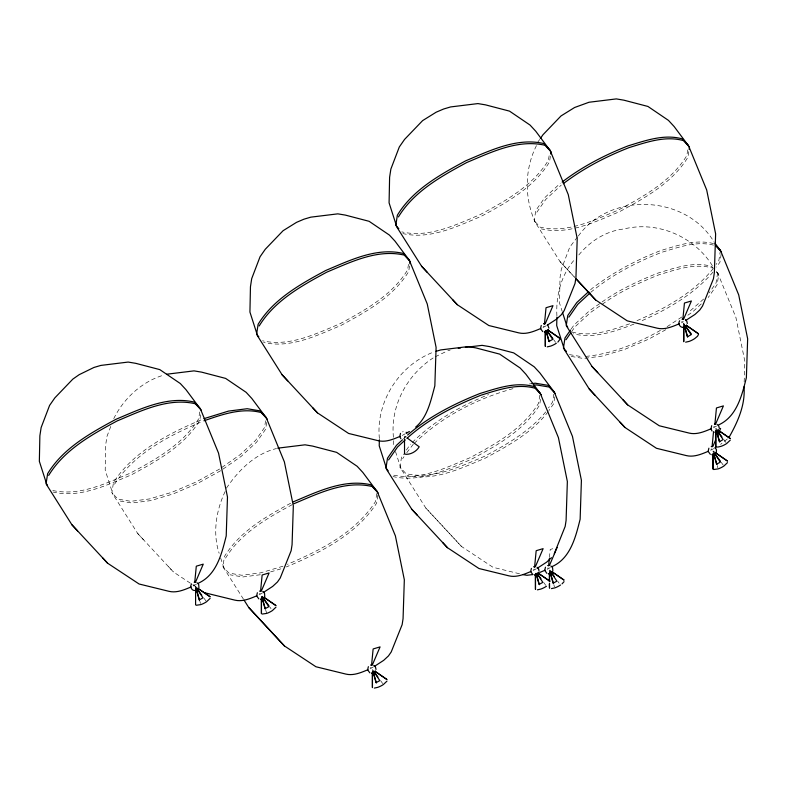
<?xml version="1.0" encoding="UTF-8"?>
<svg xmlns="http://www.w3.org/2000/svg" width="787" height="787" viewBox="0 0 787 787"><rect width="100%" height="100%" fill="white"/><g stroke="black" fill="none" stroke-linecap="round" stroke-linejoin="round"><path stroke-width="0.59" stroke-dasharray="3.94 2.95" d="M683.755 327.205L683.765 323.605L685.811 326.408M404.528 438.467L404.557 436.185L406.308 437.395M379.373 438.526C375.625 401.714 399.403 364.893 433.804 351.986M393.274 444.606L393.402 438.526M393.421 437.306C390.254 405.817 406.958 375.005 433.125 357.957M556.911 315.862C555.74 295.489 561.426 273.699 575.513 258.559M744.168 381.97L744.836 361.292L735.894 317.397L717.616 272.833L716.121 271.21M549.434 557.521L550.211 549.483L554.855 548.106M143.431 539.715L137.735 533.547L111.911 492.672L113.476 482.5C133.78 450.961 169.294 433.283 202.869 419.107M114.538 484.221L114.548 484.192C134.626 452.978 169.667 435.329 202.889 421.252M199.741 411.945L198.698 418.723C183.155 444.271 155.905 459.342 130.317 473.144C105.901 483.356 79.133 496.676 52.05 490.34M200.636 414.769L199.77 420.415C184.227 445.973 156.977 461.034 131.39 474.846C106.973 485.048 80.205 498.378 53.123 492.042M243.517 599.251L222.908 566.62L224.472 556.448C239.563 531.628 265.809 516.626 290.718 503.198M225.535 558.16L225.535 558.14C240.861 532.956 267.61 517.915 292.853 504.31M265.593 420.75L264.55 427.528L255.588 440.386L240.114 454.679L221.59 467.635M266.665 422.452L265.622 429.23L256.66 442.087L241.186 456.371L221.688 470.016M408.473 264.314L407.607 269.911C392.231 295.184 365.257 310.098 339.945 323.762C315.784 333.865 289.301 347.047 262.494 340.771M409.535 265.996L408.669 271.584C393.293 296.866 366.319 311.77 341.007 325.434C316.846 335.537 290.354 348.72 263.556 342.453M376.757 493.567L375.547 501.476C355.498 532.642 320.535 550.28 287.383 564.338M377.829 495.269L376.609 503.168C356.098 535.022 320.152 552.71 286.252 566.974M519.518 573.782L493.016 567.299L461.497 546.473L425.816 508.038L399.983 467.153L401.547 456.981L403.613 454.02M402.619 458.703L403.997 456.696M574.894 277.614L560.039 261.589L534.216 220.704L535.77 210.532L544.732 197.675L560.206 183.391M536.842 212.254L545.804 199.377L561.279 185.083M549.129 155.728L548.431 160.243C532.888 185.801 505.638 200.862 480.05 214.674C455.634 224.885 428.866 238.205 401.783 231.87M550.379 156.298L549.503 161.945C533.96 187.493 506.71 202.564 481.123 216.366C456.706 226.577 429.938 239.897 402.855 233.562M539.793 395.32L538.574 403.229C523.03 428.777 495.78 443.848 470.193 457.65C446.121 467.665 419.815 480.896 393.097 475.043M540.521 399.275L539.646 404.931C524.103 430.479 496.853 445.54 471.265 459.352C446.849 469.564 420.081 482.884 392.998 476.548M553.841 394.1L552.622 402.009L548.49 407.951M554.737 396.933L553.694 403.711L548.873 410.627M687.72 149.914L686.844 155.57C671.301 181.118 644.051 196.179 618.464 209.991C594.047 220.203 567.279 233.523 540.197 227.187L534.216 220.704M688.792 151.616L687.917 157.262C672.373 182.81 645.124 197.881 619.536 211.683C595.12 221.895 568.352 235.215 541.269 228.879M720.43 250.315L718.865 260.487L716.111 264.442M717.616 272.833L716.062 282.995L709.166 292.892M721.148 254.27L719.938 262.179L716.495 267.127M716.406 271.466L718.688 274.525L717.124 284.697L708.172 297.555M110.78 426.406L106.993 436.352L105.724 444.576L105.202 470.124L112.984 494.364M113.741 418.664C123.687 398.409 142.358 381.134 164.404 374.907M225.151 491.501C216.159 510.369 212.46 533.252 219.16 553.31M536.459 145.595C524.388 169.421 524.378 198.176 535.278 222.396M226.42 488.186C238.481 470.321 254.958 453.745 276.562 448.511M537.728 142.28L539.695 139.447M406.367 450.056L410.509 444.124M406.751 452.741L413.293 444.232M571.185 329.064L573.939 325.11L589.414 310.826L601.111 302.641M571.569 331.75L575.012 326.802L590.486 312.518L601.209 305.012M545.735 411.906C529.415 431.581 506.543 444.547 484.241 456.44C459.824 466.642 433.057 479.972 405.974 473.636L399.983 467.153M548.185 411.621C532.219 432.653 508.136 445.757 485.313 458.132C460.897 468.344 434.129 481.664 407.036 475.328M713.356 268.397C693.436 293.295 664.041 309.114 635.099 321.47M713.052 272.066C693.524 294.643 666.658 310.048 639.467 321.765M577.491 236.946L569.739 247.197L561.308 269.302L560.039 277.536L559.518 303.084L562.115 311.16M578.317 236.041C610.309 191.29 686.195 194.733 714.143 242.15M578.819 254.968C589.975 241.215 606.206 230.886 623.993 228.958C658.266 220.468 695.787 237.231 713.504 267.58M403.337 438.989L406.781 435.821M412.221 442.54C433.676 421.075 460.602 405.807 488.609 394.592M414.159 443.435C441.537 416.903 476.588 398.724 513.183 388.601M590.506 289.891L592.227 288.308C612.955 272.489 636.034 260.054 660.352 250.709C677.715 245.436 696.229 238.727 714.448 243.832M590.712 292.38C611.666 274.988 636.152 262.337 661.424 252.411C678.414 247.364 696.505 240.507 714.34 245.337M703.657 299.03L688.704 312.193M701.296 303.9L692.698 311.839L687.818 315.253M727.375 438.93L720.567 444.399M602.094 301.952C619.054 289.734 638.247 281.057 657.538 273.227C674.912 267.954 693.426 261.235 711.635 266.35L713.13 267.974M602.183 304.333C619.408 291.79 638.936 282.887 658.611 274.929C675.974 269.646 694.498 262.937 712.707 268.042M681.876 316.964L666.884 326.821M219.642 469.003L196.17 481.959L171.989 492.268L149.481 498.938L130.839 501.309L117.893 499.145L111.911 492.672M220.714 470.695L197.232 483.651L173.061 493.97L150.553 500.64L131.911 503.011L118.965 500.847M435.191 356.806L446.78 351.218M542.981 327.549L546.089 325.838M402.216 435.457L405.285 433.755M193.248 586.03L196.357 584.308M660.48 330.353C637.116 343.466 611.607 354.229 584.682 356.481M665.822 329.694L648.744 339.118L624.573 349.438L602.065 356.108L583.423 358.478L570.477 356.314M681.394 322.877L683.46 321.726M259.09 594.834L262.199 593.123M713.406 427.784L716.514 426.072M710.602 450.302L713.711 448.59M533.124 570.536L536.232 568.824M547.162 569.316L550.27 567.604M370.087 668.783L373.195 667.071M682.496 321.47L681.67 321.794M194.35 584.623L193.523 584.957M533.497 569.424L534.225 569.129M629.6 323.821C611.41 330.176 591.568 337.259 572.208 332.104M633.968 324.106C614.903 331.455 593.811 339.01 573.28 333.796M543.256 326.477L544.083 326.152M259.366 593.762L260.202 593.437M713.681 426.711L714.517 426.387M710.877 449.229L711.704 448.905M547.447 568.244L548.273 567.919M370.362 667.71L371.189 667.376M447.842 350.766L450.164 350.077M282.986 566.217L260.477 572.887L241.835 575.258L228.889 573.093L222.908 566.62M270.551 571.913L281.805 568.578M402.403 431.896L403.288 431.67M529.435 383.948L531.766 383.643M260.379 574.736L242.908 576.95L229.961 574.795M569.404 354.622L582.35 356.777M137.735 533.547L173.425 571.992L191.723 584.082M192.746 584.751L196.809 587.436M718.433 430.351L715.777 428.522L717.164 430.607M714.35 453.125L712.973 451.04L715.629 452.869M712.973 451.04L715.491 452.8M552.061 571.815L549.533 570.054L550.92 572.139M198.137 588.528L195.609 586.758L197.665 589.561M560.039 261.589L574.205 276.837M425.816 508.038L461.497 546.473M716.445 272.095L718.688 274.525M168.585 566.748L173.425 571.992M723.991 439.756L726.047 442.569M721.187 462.274L723.233 465.087M553.556 339.522L555.612 342.335M557.747 581.288L559.114 583.167M543.699 582.508L545.755 585.321M380.672 680.755L382.718 683.569M269.675 606.807L271.043 608.676M203.823 598.002L206.568 601.75M685.143 325.69L683.765 323.605L684.779 327.058M372.458 669.511L373.835 671.596M395.497 451.531L401.055 468.845M220.635 557.924L223.98 568.312M717.232 465.56L717.882 467.763M553.792 584.574L554.442 586.787M265.721 610.082L266.695 613.407M199.868 601.278L200.518 603.491"/><path stroke-width="1.18" d="M261.461 599.173L261.441 613.673L261.412 599.035M372.448 673.121L372.428 687.622L372.408 672.983M545.342 331.888L545.322 346.388L545.293 331.75M549.523 583.324L549.513 588.155L549.336 584.003M549.523 580.904L549.533 573.654M683.755 327.205L683.736 341.715L683.706 327.067M712.963 454.64L712.943 469.141L712.924 454.502M404.508 439.608L404.538 454.099C409.889 455.25 416.608 451.522 419.196 446.79L407.184 437.995M535.435 574.736L535.465 589.374L535.485 574.874L534.58 574.982L535.75 574.894M549.365 581.672L549.483 573.516M715.727 431.984L715.757 446.632L715.777 432.122L714.862 432.23L715.875 432.181M379.354 439.746L379.226 445.826L387.007 470.065L411.768 509.248L417.454 515.416M556.881 317.082L556.704 325.592L564.495 349.831L589.247 389.014L594.933 395.182M744.01 386.83C745.486 404.951 737.635 422.157 728.969 437.464M194.743 582.272L196.297 566.187L203.253 564.131L195.491 582.223M260.586 591.076L262.14 575.002L269.095 572.936L261.343 591.027M371.582 665.025L373.136 648.95L380.091 646.884L372.33 664.976M544.476 323.791L546.03 307.717L552.986 305.651L545.224 323.742M534.619 566.778L536.173 550.703L543.128 548.637L535.367 566.729M548.657 565.558L549.326 558.672M682.89 319.119L684.444 303.034L691.399 300.978L683.637 319.069M712.097 446.544L713.543 431.61M714.901 424.036L716.455 407.951L723.41 405.885L715.658 423.986M48.696 475.407L48.696 475.387C64.239 449.839 91.499 434.768 117.076 420.966C141.493 410.755 168.261 397.435 195.353 403.77L201.334 410.253M259.179 325.995L259.179 325.975C274.565 300.693 301.529 285.789 326.851 272.125C351.012 262.022 377.494 248.84 404.292 255.106L410.214 261.52L409.87 263.763M398.429 216.937L398.429 216.917C413.972 191.359 441.232 176.298 466.819 162.486C491.236 152.285 518.003 138.955 545.086 145.29L551.067 151.773L550.723 154.036M388.571 459.913L397.533 447.036L405.266 439.894M568.863 317.171L577.815 304.294L589.856 293.177M566.05 339.689L570.88 332.744M689.137 149.353L689.481 147.09L683.5 140.617C665.281 135.502 646.766 142.221 629.403 147.494C605.872 156.623 583.344 168.388 563.226 183.725M198.944 587.682L198.649 584.328L196.907 582.655M264.796 596.487L264.491 593.142L262.76 591.46M552.868 570.978L552.563 567.624L550.831 565.942M716.308 451.964L716.465 449.918L715.403 447.754M560.137 339L557.875 342.099M698.551 334.318L697.498 336.265L694.714 338.587A8.352 2.656 -27.3 0 1 688.999 341.44L685.644 342.178M554.255 553.723L565.174 526.414L566.089 520.443L567.358 481.526L558.416 437.631L540.374 393.638L525.883 374.209L520.187 368.041L499.656 354.111L475.653 347.844L468.049 346.575L440.759 349.92L436.116 351.297M549.415 565.509L557.166 547.418M712.845 446.495L715.59 440.11M717.41 435.86L720.607 428.403M191.526 583.905C189.805 586.187 191.143 589.797 193.907 590.466M257.369 592.719L256.641 595.897L258.844 598.887M400.514 433.362L399.786 436.51L400.849 438.654M541.259 325.434L540.531 328.612L542.725 331.602M368.365 666.658L367.637 669.845L369.841 672.836M531.402 568.411L530.674 571.598L532.868 574.589M679.673 320.752C677.951 323.024 679.289 326.644 682.054 327.313M545.45 567.201L544.722 570.378L546.916 573.369M711.694 425.669L710.966 428.846L712.028 431.02M708.88 448.187L708.152 451.364L710.356 454.355M540.354 138.502L542.991 134.725L561.023 115.935L574.599 107.504L589.03 102.251L616.319 98.906L623.924 100.185L647.937 106.452L668.458 120.381L674.154 126.55L688.645 145.979L706.687 189.972L715.629 233.857L714.36 272.774L713.445 278.755L702.525 306.054L699.751 310.029L694.97 314.446L685.536 320.584M570.496 330.058L564.987 337.967L563.423 348.139L566.414 351.376M210.129 598.366L206.568 601.75A8.352 2.656 -27.3 0 1 200.842 604.603L196.317 605.252M275.971 607.171L272.41 610.555A8.352 2.656 -27.3 0 1 266.695 613.407L262.169 614.057M386.968 681.119L383.407 684.503A8.352 2.656 -27.3 0 1 377.691 687.356L374.337 688.094M564.053 581.652L562.056 583.865M730.287 440.13L726.726 443.504A8.352 2.656 -27.3 0 1 721.01 446.357L717.665 447.095M727.483 462.638L723.922 466.022A8.352 2.656 -27.3 0 1 718.206 468.875L713.681 469.524M197.36 589.797L196.337 590.339M717.528 431.551L716.495 432.093M415.654 427.115C427.607 417.179 430.932 400.121 434.837 385.886L436.096 347.382L427.243 303.949L409.388 260.418L395.044 241.186L389.417 235.087L369.103 221.304L345.345 215.097L337.82 213.848L310.816 217.153L303.93 219.199L296.542 222.347L283.104 230.689L265.258 249.282L260.054 256.759L251.702 278.637L250.453 286.773L249.932 312.055L257.634 336.039L282.13 374.819L287.767 380.918M402.482 439.785L396.461 445.344L387.499 458.201L385.935 468.373L388.188 470.803M407.636 435.024C428.758 416.618 454.158 403.761 480.06 393.461C497.423 388.188 515.947 381.469 534.157 386.584L540.138 393.067M406.987 438.31C428.325 418.95 454.561 405.787 481.132 395.153C498.496 389.88 517.01 383.161 535.229 388.276L541.21 394.759M588.784 291.485L576.753 302.592L567.791 315.449L566.227 325.621L567.722 327.244M551.48 557.688L546.699 562.105L537.265 568.253M562.154 182.023C582.272 166.696 604.8 154.921 628.331 145.792C645.704 140.519 664.218 133.81 682.427 138.915L688.409 145.398M547.122 325.267L556.557 319.128L561.338 314.711L564.112 310.737L575.031 283.438L575.946 277.457L577.215 238.54L568.273 194.645L550.231 150.661L535.74 131.222L530.044 125.064L509.523 111.134L485.51 104.858L477.906 103.589L450.617 106.934L443.661 108.999L436.185 112.187L422.609 120.618L404.577 139.397L399.314 146.962L390.873 169.067L389.604 177.291L389.083 202.849L396.864 227.079L421.625 266.272L427.311 272.43M406.318 433.194L409.388 431.492M198.422 583.167C216.71 574.894 221.757 553.586 226.213 535.937L227.482 497.02L218.54 453.125L200.498 409.132L186.007 389.703L180.312 383.535L159.781 369.605L135.777 363.338L128.163 362.069L100.884 365.414L93.919 367.47L79.202 374.661L72.866 379.088L54.844 397.878L49.581 405.433L41.14 427.548L39.871 435.772L39.35 461.32L47.131 485.559L71.892 524.742L77.579 530.91M263.242 592.552L272.676 586.404L277.457 581.986L280.221 578.022L291.141 550.713L292.066 544.742L293.335 505.825L284.392 461.93L266.35 417.936L251.85 398.507L246.164 392.339L225.633 378.409L201.629 372.143L194.015 370.874L166.726 374.219M718.59 424.931C736.878 416.657 741.925 395.34 746.381 377.691L747.65 338.774L738.708 294.889L720.666 250.896L714.871 243.124M714.744 448.019L716.819 446.868M552.346 566.463C570.634 558.19 575.681 536.872 580.137 519.223L581.406 480.306L572.464 436.411L554.422 392.418L539.921 372.989L534.235 366.831L513.704 352.891L489.701 346.624L482.087 345.355L465.343 347.392M374.228 666.5L383.672 660.352L388.453 655.935L391.218 651.961L402.137 624.662L403.062 618.69L404.331 579.773L395.389 535.878L377.347 491.885L362.846 472.456L357.15 466.288L336.629 452.358L312.616 446.091L305.012 444.822L277.722 448.167M684.867 327.048L685.625 326.526A2.115 0.669 -27.3 0 1 684.178 327.254L684.867 327.048L687.7 337.013M262.563 599.005L263.33 598.494A2.115 0.669 -27.3 0 1 262.376 599.015M203.931 418.664L228.545 411.089L247.187 408.719L260.123 410.883L266.114 417.366M203.941 420.809C222.101 414.493 241.884 407.42 261.195 412.575L267.187 419.058M540.846 328.464C533.97 331.366 526.355 334.672 518.79 332.871L488.835 325.533L457.306 304.707L421.625 266.272M400.101 436.362C393.303 439.225 385.768 442.501 378.281 440.71L348.631 433.46L317.446 412.85L282.13 374.819M679.26 323.782C672.383 326.684 664.769 329.989 657.204 328.189L627.249 320.85L595.72 300.024L576.556 279.405M292.853 502.027C317.269 491.816 344.037 478.496 371.12 484.831L377.111 491.314M293.925 503.719C318.342 493.508 345.109 480.188 372.192 486.523L378.173 493.006M191.113 586.935C184.237 589.837 176.622 593.152 169.057 591.342L139.092 584.003L107.573 563.187L71.892 524.742M256.955 595.749C250.089 598.651 242.475 601.957 234.91 600.147L204.945 592.818M711.271 428.699C704.404 431.601 696.79 434.906 689.225 433.106L659.26 425.767L627.741 404.941L592.05 366.506L567.299 327.313L562.479 312.311M708.467 451.217C701.601 454.119 693.977 457.424 686.412 455.614L656.456 448.285L624.927 427.459L589.247 389.014M530.989 571.451C524.112 574.353 516.498 577.658 508.933 575.848L478.968 568.519L447.449 547.693L411.768 509.248M539.695 572.503L545.027 570.231M367.952 669.698C361.085 672.6 353.461 675.905 345.896 674.095L315.941 666.756L284.422 645.94L248.731 607.495L244.167 600.284M550.261 573.625L551.402 572.975A2.115 0.669 -27.3 0 1 550.447 573.497M195.707 590.417L194.704 590.476L195.609 590.358L195.609 587.958L195.589 604.869M547.231 346.86L550.585 346.123A8.352 2.656 -27.3 0 0 556.301 343.27M537.373 589.847L540.718 589.109A8.352 2.656 -27.3 0 0 546.444 586.256M551.421 588.627L554.766 587.889A8.352 2.656 -27.3 0 0 560.492 585.036M458.26 348.257L460.562 347.972M531.766 383.643L535.258 383.2L548.205 385.364L554.186 391.847M533.999 385.197L536.331 384.902L549.277 387.056L555.258 393.539M532.74 574.569L526.975 575.297L522.981 574.628M682.477 319.04L683.175 319.158L682.024 319.178M544.063 323.723L544.761 323.841L543.61 323.851M711.684 446.475L712.383 446.593L711.232 446.603M548.254 565.489L548.952 565.607L547.801 565.617M534.206 566.709L534.904 566.827L533.753 566.837M260.182 591.007L260.871 591.126L259.72 591.135M371.169 664.956L371.867 665.074L370.716 665.084M717.075 424.409L718.806 426.092L719.338 428.433M373.756 665.409L375.488 667.081L376.009 669.432M686.412 325.434L698.325 333.668L686.284 325.365M718.433 430.351L730.336 438.585L718.305 430.282M547.998 330.117L559.911 338.341L547.87 330.048M715.629 452.869L727.532 461.093L715.491 452.8M552.189 571.883L564.092 580.108L552.061 571.815M538.141 573.103L550.054 581.327L538.013 573.034M375.114 671.35L387.017 679.574L374.976 671.281M264.117 597.402L276.021 605.626L263.989 597.333M198.265 588.597L210.178 596.821L198.137 588.528M685.379 319.66L686.795 321.175L687.317 323.516M406.151 432.279L406.958 432.929M537.108 567.329L538.642 569.168M575.877 278.637L595.72 300.024M248.731 607.495L284.422 645.94M715.196 244.649L720.43 250.315M715.511 245.534L721.502 252.007M549.995 150.081L544.014 143.598C516.931 137.263 490.163 150.583 465.747 160.794C440.159 174.606 412.9 189.667 397.356 215.215L395.802 225.387L398.793 228.624M622.901 399.698L627.741 404.941M592.05 366.506L597.746 372.664M620.087 422.216L624.927 427.459M452.466 299.463L457.306 304.707M409.161 259.848L403.239 253.434C376.432 247.157 349.949 260.349 325.788 270.453C300.477 284.107 273.502 299.021 258.126 324.303L256.572 334.357L258.795 336.767M442.609 542.45L447.449 547.693M312.655 407.666L317.446 412.85M200.262 408.551L194.281 402.078C167.198 395.733 140.43 409.063 116.014 419.274C90.426 433.076 63.167 448.147 47.623 473.695L46.059 483.857L47.554 485.481M102.733 557.934L107.573 563.187M685.811 326.408L691.291 333.904M717.833 431.325L721.935 436.942M715.019 453.843L720.499 461.339M547.398 331.091L552.877 338.587M551.589 572.857L554.323 576.605M537.541 574.077L540.964 578.76M374.504 672.314L377.927 677.007M262.14 596.507L268.987 605.872M197.665 589.561L201.767 595.188M547.772 325.001L548.903 328.199M685.143 325.69L691.124 334.701L687.346 336.787L684.454 326.133M717.164 430.607L723.135 439.618L719.367 441.704L716.465 431.05M714.35 453.125L720.331 462.136L716.554 464.212L713.661 453.568M546.729 330.373L552.71 339.384L548.933 341.469L546.04 330.815M550.92 572.139L556.901 581.15L553.123 583.226L550.221 572.582M536.872 573.349L542.853 582.37L539.075 584.446L536.183 573.802M373.835 671.596L379.816 680.617L376.038 682.693L373.146 672.049M262.848 597.648L268.82 606.669L265.052 608.745L262.15 598.1M196.996 588.843L202.977 597.854L199.2 599.94L196.307 589.296M538.524 568.844L539.046 571.185M716.111 429.672L719.712 441.93M713.986 454.493L716.908 464.448M546.365 331.74L549.287 341.696M549.877 571.205L553.468 583.462M536.498 574.717L539.42 584.682M372.792 670.662L376.393 682.929M261.796 596.713L265.396 608.981M195.953 587.909L199.544 600.176M717.183 431.729A2.115 0.669 -27.3 0 1 716.691 431.974M197.016 589.965A2.115 0.669 -27.3 0 1 196.524 590.211M198.393 588.44L197.714 589.374L198.393 588.44M264.245 597.244L263.566 598.179L264.245 597.244M548.126 329.96L547.447 330.894L548.126 329.96M375.232 671.193L374.563 672.128L375.232 671.193M686.539 325.277L685.861 326.212L686.539 325.277M538.269 572.946L537.59 573.88L538.269 572.946M552.317 571.726L551.638 572.661L552.317 571.726M718.561 430.194L717.882 431.128L718.561 430.194M715.747 452.712L715.068 453.646L715.747 452.712M547.211 331.209L545.765 331.927A2.115 0.669 -27.3 0 0 547.211 331.209M374.317 672.442L373.304 673.062A2.115 0.669 -27.3 0 0 374.317 672.442M537.354 574.195L536.341 574.815A2.115 0.669 -27.3 0 0 537.354 574.195M714.832 453.961L713.386 454.679A2.115 0.669 -27.3 0 0 714.832 453.961M545.814 330.471L545.352 330.747L546.473 330.943L545.814 330.471M196.071 588.942L195.619 589.227L196.74 589.424L196.071 588.942M684.228 325.788L683.765 326.074L684.887 326.261L684.228 325.788M261.923 597.756L261.461 598.031L262.592 598.228L261.923 597.756M716.239 430.705L715.777 430.991L716.908 431.178L716.239 430.705M713.435 453.223L712.973 453.499L714.094 453.696L713.435 453.223M372.92 671.704L372.458 671.98L373.589 672.177L372.92 671.704M535.957 573.457L535.494 573.733L536.616 573.93L535.957 573.457M549.995 572.238L549.533 572.513L550.664 572.71L549.995 572.238M714.498 423.957L715.196 424.075L714.498 423.957M194.33 582.203L195.028 582.321L194.33 582.203M545.607 331.917L544.437 331.996L545.607 331.917M684.021 327.235L682.85 327.313L684.021 327.235M713.229 454.66L712.058 454.748L713.229 454.66M261.717 599.192L260.546 599.281L261.717 599.192M549.788 573.674L548.618 573.762L549.788 573.674M372.713 673.141L371.543 673.229L372.713 673.141"/></g></svg>
